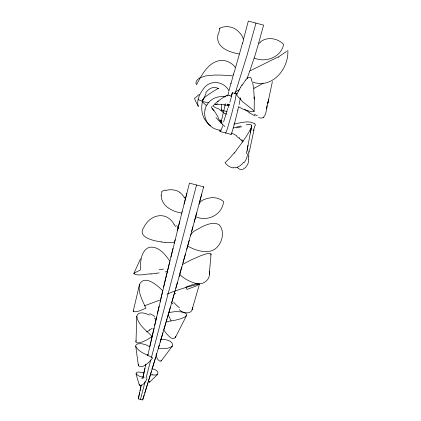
<?xml version="1.0" encoding="UTF-8"?>
<svg xmlns="http://www.w3.org/2000/svg" width="421" height="421" viewBox="0 0 421 421"><rect width="100%" height="100%" fill="white"/><g stroke="black" fill="none" stroke-linecap="round" stroke-linejoin="round"><path stroke-width="0.63" d="M287.827 50.299C289.08 68.944 271.513 89.826 252.063 81.758M254.142 111.344L254.289 99.772L253.721 89.12M136.788 316.208C137.956 325.007 146.482 330.401 152.07 336.511L147.518 339.552L142.672 341.836L138.42 342.883L136.872 342.805L135.988 342.31L136.788 316.208C138.188 310.566 145.998 313.403 149.581 315.14M192.476 307.225C192.96 314.903 182.993 313.745 179.304 309.667M246.569 153.691L246.559 151.034M181.861 266.867C181.34 270.171 177.725 274.524 181.819 276.355C182.635 276.981 183.477 277.586 184.335 278.155C187.266 280.102 190.429 281.744 193.802 282.78C201.564 286.522 211.326 280.36 209.279 271.298M209.279 274.224L211.053 254.063L210.542 253.368L207.074 253.589L200.749 255.7L191.366 259.82L182.556 264.388M161.364 360.197C159.906 364.165 154.181 355.361 156.765 353.603M266.909 105.639C266.382 109.655 266.377 114.454 263.335 117.533M218.136 34.006C214.873 47.589 229.229 52.099 239.433 54.099L235.586 67.376M221.488 104.287L221.641 108.986M255 125.579L253.626 129.705M175.715 336.232C173.31 343.331 165.464 332.59 163.806 329.843M248.732 159.643C249.037 165.337 242.138 173.626 237.123 167.216M135.809 341.568L136.178 340.568M249.19 152.328L254.042 129.631M211.047 254.163L210.71 255.01M251.695 125.916L247.448 148.308L248.011 145.361M250.484 132.51L251.605 126.437M247.253 149.344L247.611 147.461L247.074 150.223M237.16 93.978L232.318 92.699L231.25 96.762M266.63 108.923L272.387 81.616M268.551 99.493L267.73 103.419L268.019 102.029M144.219 394.882L142.651 399.95L138.293 398.871L139.609 392.746M202.317 100.487L202.901 102.35L206.532 105.782M138.293 398.871L140.988 386.357M140.056 390.662L141.151 385.599M141.235 385.215L141.319 384.826M238.533 106.75L237.781 110.155M142.919 377.511L145.866 364.149M142.956 377.332L144.929 368.354M205.101 109.586C203.475 116.164 206.353 123.548 212.016 127.279C214.221 128.758 216.773 129.694 219.394 130.094C220.778 129.868 221.283 130.915 220.02 131.484A27.144 1.521 -75 0 1 219.92 130.021M145.55 365.544L145.708 364.844M147.808 355.44L164.879 281.76L182.146 211.689M150.892 341.72L149.776 346.651L145.482 344.631L141.288 343.652L137.635 343.878L135.867 345.152L135.715 346.115L138.414 365.765C142.845 369.354 150.071 361.339 152.644 357.918C146.997 354.308 138.935 352.682 135.741 346.288M151.028 341.136L154.002 328.106M154.618 325.417L156.601 316.855M139.483 284.496C137.835 292.879 142.735 300.857 145.924 308.272C142.287 309.388 136.657 313.04 133.215 311.356L139.483 284.496C144.556 273.982 157.928 285.643 162.706 290.864M157.312 313.782L159.117 306.056M160.175 301.562L162.459 291.895M147.034 378.069C146.276 381.242 144.156 384.262 141.103 385.578M163.606 287.085L166.311 275.781M202.506 101.435C201.033 107.244 201.633 113.612 204.427 118.938M166.548 274.808L169.605 262.178M170.852 257.057L172.984 248.385M174.278 243.133L175.131 239.691M177.515 230.103L179.741 221.235M182.056 212.052L189.45 183.161L203.638 186.835L203.517 187.292M184.098 204.022L186.882 193.123M140.472 399.413L145.129 381.594M146.129 377.779L150.786 359.966M151.455 357.418L196.544 184.998M231.913 94.162L232.318 92.694M231.903 94.357L231.324 96.53M199.038 204.101C200.659 199.575 207.043 198.365 211.416 197.686C215.757 197.37 220.257 198.67 223.583 201.517C222.341 214.91 207.353 222.099 195.66 216.699M203.638 186.835C184.745 258.273 164.532 329.369 142.651 399.95M199.48 202.464L201.696 194.149M243.57 39L248.332 21.05L263.604 25.134L258.131 44.931A37.195 2.131 -74.6 0 1 254.51 57.035L249.748 71.081M255.973 23.092L247.153 54.93L235.228 93.115M194.197 222.093L196.691 212.868M242.443 43.21C245.375 38.343 240.723 33.822 237.497 30.591C232.56 26.281 225.04 25.349 219.246 28.47M190.487 235.707C191.713 231.082 198.275 229.329 201.964 226.803C207.148 224.351 213.631 221.704 219.104 224.709C226.793 232.976 220.33 250.358 208.805 251.374C201.38 252.332 194.018 249.653 187.661 245.996M191.702 231.266L192.95 226.687M230.929 83.642L233.108 75.896L221.941 75.112L214.457 75.059L205.669 75.912L199.97 77.785L197.733 79.353L196.375 81.127L195.881 83.184L196.554 84.71C201.996 74.154 210.179 58.845 224.309 60.577C227.872 61.224 231.192 63.029 233.781 65.55C237.16 67.713 233.813 71.507 233.497 74.543M189.224 240.323L186.766 249.248M185.445 254.01L183.024 262.704M179.562 275.055L179.141 276.555M177.446 282.544L175.804 288.322M174.578 292.637L171.721 302.604L172.857 303.92M170.447 307.025L167.442 317.387M228.214 107.639L229.177 104.287L228.724 104.292M192.06 309.798L199.48 284.033C195.439 282.744 189.95 285.864 185.898 287.085L186.808 289.032M166.363 321.097L167.011 318.871M163.948 329.348L166.142 321.849L175.494 320.139L181.304 318.623L185.303 316.787L186.735 315.003L186.477 314.029L185.45 313.161L181.098 311.845L175.268 311.619L169.284 312.471M162.953 332.743L160.169 342.168M159.312 345.057L158.212 348.762M155.565 357.603L152.249 368.612M151.502 371.09L148.539 380.821M148.024 382.5L144.808 392.977M251.526 126.732C248.016 135.12 242.164 142.303 236.855 149.608M139.498 384.12L139.456 385.425L140.514 385.736M203.006 99.724L206.053 93.636M247.074 78.527L249.732 71.123M231.624 133.378L231.097 134.352M140.561 258.652L133.789 273.661C138.209 276.565 145.75 273.687 150.992 273.918M222.425 98.314L223.83 96.656L226.335 95.841M138.683 364.207L138.414 365.765M234.292 93.641L236.755 90.999L239.66 89.557M236.002 94.109L236.292 93.688L235.134 100.198L231.503 114.559L227.324 128.826L225.988 132.478L225.635 133.062L225.493 132.841M238.107 91.852L236.639 94.914L237.844 96.483L243.106 102.077L252.832 109.818L254.142 111.476L252.242 111.765L247.222 110.634L242.691 108.96L238.591 106.792M253.153 130.663L253.395 130.178M175.278 337.7L186.524 315.587M151.744 368.88C154.365 368.838 159.233 371.059 157.712 374.216L149.623 382.194L149.718 381.621M240.438 87.463L242.022 84.789M133.215 311.356L133.715 310.835M199.48 284.033L195.818 286.112L186.992 289.422M133.789 273.661L135.425 272.434L140.309 270.098C140.54 262.262 140.503 250.842 149.134 247.348C158.296 245.685 165.227 254.368 169.852 261.167M207.116 104.655C210.474 98.951 217.462 95.656 223.988 96.898M202.612 99.824L204.669 97.635M243.464 162.374C241.175 165.611 237.386 168.084 233.308 167.821M161.038 361.207L172.368 346.083C173.952 340.5 164.648 339.179 160.633 339.237M234.329 152.786L229.419 158.438L225.014 162.711L227.898 165.716L231.161 167.426A28.318 15.935 -70 0 0 233.297 167.868M245.09 80.432L245.448 80.006M172.368 346.083C168.474 349.256 162.985 348.477 158.27 348.762M199.259 94.325L195.486 97.672M149.623 382.194L148.455 381.021M157.712 374.216L155.838 375.027L152.565 374.969M286.585 51.415L279.36 56.346L250.432 70.681M148.06 354.293L147.155 355.05M214.521 104.098L218.399 101.008M217.61 101.629L221.688 98.488M247.143 78.301C248.622 76.354 251.59 77.206 251.49 79.732M212.242 106.108C210.263 107.46 213.052 109.46 213.657 110.802M146.676 331.974L149.813 330.059M260.578 41.674C267.661 36.432 277.702 38.274 283.622 44.363C281.312 57.267 265.504 63.066 254.189 58.03M263.167 117.654L261.036 118.127L258.489 117.596M254.816 87.968L253.547 88.615M160.596 299.784L160.18 299.952M159.559 300.194L144.182 305.941M233.25 128.047L240.628 125.974M174.247 293.795L175.862 293.216M233.892 124.058L234.16 123.984M234.297 123.948C240.733 122.979 249.069 119.885 254.758 123.911M165.942 190.387C170.605 189.171 175.878 189.571 179.92 192.36M167.347 271.482L165.211 271.903M246.227 124.869C247.864 124.863 250.895 123.379 251.695 125.479M159.222 272.876L156.228 273.282M228.856 104.461L227.65 104.913L227.508 105.55M228.498 104.303L227.345 104.324M174.41 242.607L165.106 242.254M224.672 104.35C217.273 104.055 205.643 104.376 220.025 109.439M226.803 114.128L224.577 113.528L222.941 112.023M209.021 102.813L203.264 101.714L198.138 99.582M229.171 104.482L227.398 104.176M150.408 374.679L151.976 374.885M161.427 241.854C154.954 241.149 136.162 237.555 144.04 227.019C150.176 214.494 166.253 210.684 173.973 224.125M181.783 213.126C172.636 211.579 161.511 206.343 161.217 195.691M144.256 377.232C135.194 376.832 132.31 369.433 143.893 373.059M220.083 131.541L231.134 134.431M227.061 111.791L221.541 109.997M229.171 95.346L228.608 95.199A8.12 4.889 -75.1 0 0 224.609 97.225M195.197 97.935C193.807 97.73 195.228 99.961 195.381 100.577C195.928 101.803 196.528 103.003 197.165 104.182C197.402 104.708 199.122 107.434 198.123 106.071C196.502 99.793 200.012 93.23 203.801 88.399C210.09 79.374 224.261 81.19 228.95 90.962M231.729 133.062L236.828 135.767M255.063 116.033L249.869 113.044M248.127 111.823L249.306 112.602A10.446 9.509 -44.2 0 1 249.874 113.044M246.932 111.044L244.538 109.349M154.275 317.95L156.033 319.292M220.062 110.013L221.688 111.26M239.375 137.662L239.775 138.014M221.578 121.185L220.394 119.969M241.665 139.477L243.185 141.351M222.777 125.274L222.567 124.979M184.403 197.165L185.403 198.912M220.546 121.885L218.225 118.085M177.173 229.466L177.504 230.145M171.058 320.86L168.2 314.634M247.311 148.734L248.458 152.76L248.885 156.828M135.93 373.622L139.34 385.094M252.668 82.858L253.616 88.2M251.532 80.058L251.595 81.111M254.237 97.646L254.258 99.061L254.226 96.856M258.91 43.431A18.608 9.988 -40.1 0 1 260.72 42.184M278.528 57.788A34.669 2.131 -34.2 0 1 278.944 57.535M263.23 83.132A29.396 7.715 -26.9 0 1 254.779 87.894M263.335 117.506A4.257 1.473 -82.8 0 1 263.167 117.638M257.389 115.807A21.755 6.499 41.9 0 1 254.221 114.112M248.153 111.518A28.96 15.261 46 0 1 246.98 110.744M254.8 123.874A14.361 5.263 -39.3 0 1 255.342 125.353M248.632 156.738A14.209 7.878 79.4 0 1 248.506 159.485M236.56 136.351A26.27 22.05 69.4 0 1 239.012 138.246M239.438 138.509A19.776 17.808 83.8 0 1 242.607 141.951M247.537 153.839A14.351 11.32 88.9 0 1 243.822 162.885M236.765 149.971A36.295 5.915 -56.5 0 1 234.192 153.197M251.547 125.626A11.041 2.736 -49.9 0 1 251.258 126.963M236.628 127.868A36.401 3.273 -15.9 0 1 241.659 126.753M240.259 98.293A18.782 1.395 -76.1 0 1 239.112 104.55M240.302 97.846A16.524 1.331 -75.4 0 1 240.196 98.535M242.464 43.084A41.347 0.921 -75.1 0 1 239.465 53.951M231.882 94.741A16.977 0.4 -73.7 0 1 229.871 102.277M229.192 95.262A10.209 6.289 -80.2 0 1 231.334 96.677M228.956 104.519A3.963 0.626 -47 0 1 227.566 105.487M227.808 105.103A18.929 2.752 -0.5 0 1 224.072 105.134M222.809 112.175A8.846 7.052 -71.9 0 1 221.393 109.102M222.562 126.226A22.902 1.252 -74.5 0 1 220.772 130.847M204.974 109.555A16.814 16.614 -86.8 0 1 207.058 104.613M215.431 104.803A14.972 0.874 -25.6 0 1 217.589 103.634M212.384 108.386A12.767 1.063 60.7 0 1 218.331 117.491M222.125 123.079A16.03 1.968 59.9 0 1 220.583 120.632M221.435 122.279A26.139 1.258 -75.9 0 1 221.83 120.411M224.83 126.542A22.897 2.473 47.7 0 1 215.994 117.548M202.148 100.53A21.234 5.215 -14.4 0 1 202.238 99.903M204.148 97.888A16.566 2.137 -30.7 0 1 218.515 88.284M205.627 93.052A16.829 11.467 -86.5 0 1 218.441 88.589M202.622 101.472A21.666 18.271 -85.4 0 1 203.122 99.772M210.611 125.721A18.692 14.382 82.5 0 1 204.543 118.843M227.698 95.967A32.643 0.989 -76.1 0 1 228.792 91.789M233.218 75.375A106.439 3.994 -76.4 0 1 233.602 74.033M218.678 33.822A43.431 26.323 -43.8 0 1 219.904 28.344M237.87 109.992A22.197 0.779 -76.2 0 1 231.724 132.947M238.118 91.92A30.328 6.946 -68.3 0 1 240.438 87.542M241.98 85.547A27.902 6.641 -68.7 0 1 244.959 81.148M245.396 80.374A25.665 6.778 -70.6 0 1 247.08 78.59M231.171 134.083A27.149 0.774 -75.2 0 1 231.24 133.531M229.05 90.431A45.363 1.437 -76.1 0 1 231.055 83.053M220.93 123.29A27.444 1.295 -76 0 1 225.493 103.771M227.682 108.407A21.913 0.61 -73.6 0 1 223.625 121.858M229.019 105.903A10.151 0.521 -77.1 0 1 229.14 105.371M166.911 294.126A26.639 3.152 -18.7 0 1 198.123 284.385M179.414 307.714A27.102 13.467 56 0 1 173.689 302.299M152.518 374.737A6.447 1.384 8.5 0 1 152.013 374.664M141.651 378.232A8.83 0.989 9.7 0 1 143.114 378.526M141.035 385.704A5.584 2.105 -48.1 0 1 140.451 385.831M149.681 313.598A24.323 16.882 49.3 0 1 154.839 316.471M152.281 328.254A25.055 0.668 -31.1 0 1 149.444 329.969M156.165 273.345A29.481 2.884 -8.2 0 1 150.829 273.987M163.606 269.072A40.916 8.336 -8.7 0 1 159.222 269.761M176.615 225.545A34.943 25.986 82.3 0 1 178.309 228.487M173.936 224.183A30.317 19.971 77.5 0 1 175.573 226.682M165.048 242.396A30.628 9.572 3.1 0 1 161.317 241.98M179.851 192.492A18.235 14.798 87.5 0 1 184.193 197.354M161.59 191.423A35.059 28.496 -81.9 0 1 165.911 190.082M161.106 195.686A35.264 22.15 1.4 0 1 161.969 191.902"/></g></svg>
